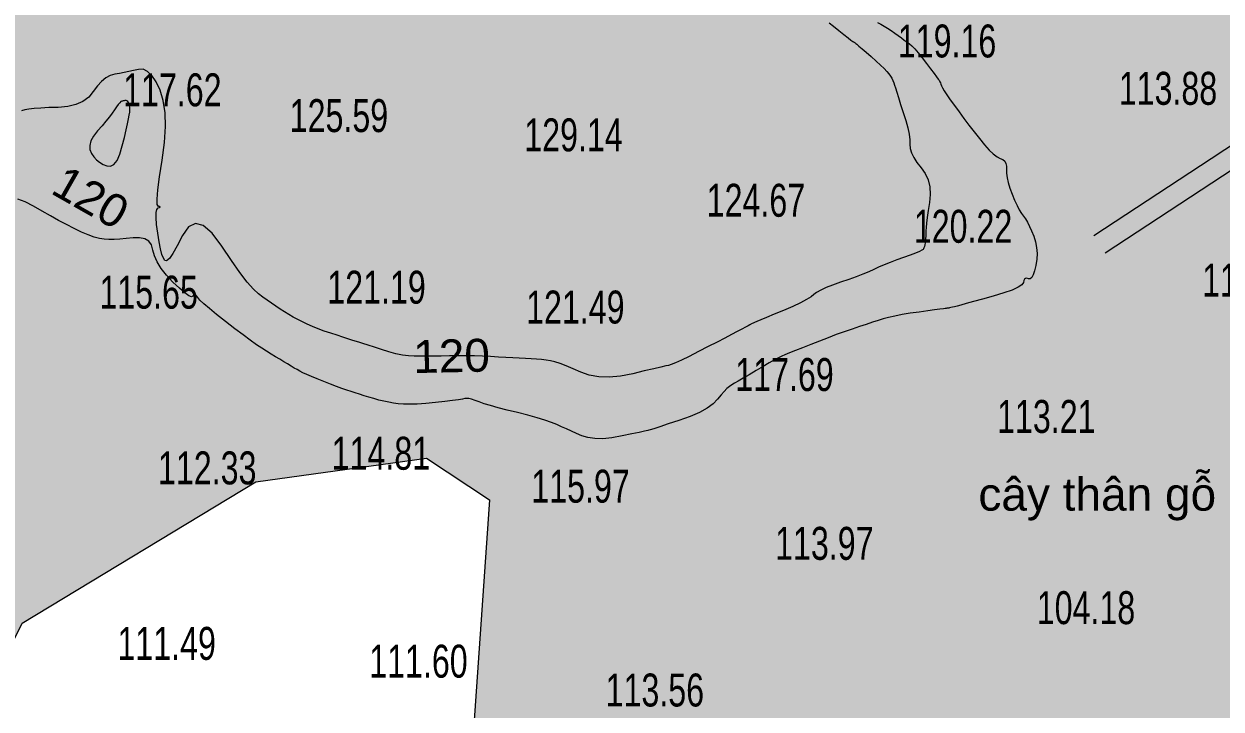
# Model space of a CAD drawing. Header units: metres. Extents: x 431006 to 434411, y 2469261 to 2473208.
# Drawn here: x 432764.3 to 432909.8, y 2470913 to 2470996.2 of the extents above; entities that cross this region are included whole.
import ezdxf
from ezdxf.enums import TextEntityAlignment as Align

# ---------------------------------------------------------------- set-up
doc = ezdxf.new("R2010")
doc.units = ezdxf.units.M
doc.header["$MEASUREMENT"] = 0
for name, color, linetype, lineweight in [('1', 8, 'Continuous', 18), ('CAO DO', 8, 'Continuous', 18), ('duong da-ks', 8, 'Continuous', 18), ('MH_DongMuc', 8, 'Continuous', 18), ('MH_DongMuc_Con', 8, 'Continuous', 18), ('ranh gioi thuc vat-ks', 8, 'RAO_T_VAT', 18), ('thuc vat-ks', 8, 'Continuous', 18)]:
    doc.layers.add(name, color=color, linetype=linetype, lineweight=lineweight)
doc.styles.add('ks_ten cong trinh', font='')
doc.styles.get("Standard").update_dxf_attribs({"font": 'arial.ttf'})
doc.styles.get('ks_ten cong trinh').set_extended_font_data('.VnArial')
doc.linetypes.add('RAO_T_VAT', pattern='A,0,[133,ltypeshp.shx,S=0.34,R=0,X=-0.17,Y=0],-2,[133,ltypeshp.shx,S=0.08,R=0,X=0,Y=0],-1.5,[133,ltypeshp.shx,S=0.08,R=0,X=0,Y=0],-1.5,[133,ltypeshp.shx,S=0.08,R=0,X=0,Y=0],-2', length=7)
pattern_1 = [(0, (14.8, 7.6), (0, 20), [0, -20]), (0, (14.76, 7.848), (0, 20), [0, -20]), (0, (14.648, 8.07), (0, 20), [0, -20]), (0, (14.47, 8.248), (0, 20), [0, -20]), (0, (14.248, 8.36), (0, 20), [0, -20]), (0, (14, 8.4), (0, 20), [0, -20]), (0, (13.752, 8.36), (0, 20), [0, -20]), (0, (13.53, 8.248), (0, 20), [0, -20]), (0, (13.352, 8.07), (0, 20), [0, -20]), (0, (13.24, 7.848), (0, 20), [0, -20]), (0, (13.2, 7.6), (0, 20), [0, -20]), (0, (13.24, 7.352), (0, 20), [0, -20]), (0, (13.352, 7.13), (0, 20), [0, -20]), (0, (13.53, 6.952), (0, 20), [0, -20]), (0, (13.752, 6.84), (0, 20), [0, -20]), (0, (14, 6.8), (0, 20), [0, -20]), (0, (14.248, 6.84), (0, 20), [0, -20]), (0, (14.47, 6.952), (0, 20), [0, -20]), (0, (14.648, 7.13), (0, 20), [0, -20]), (0, (14.76, 7.352), (0, 20), [0, -20]), (0, (6.76, 15.352), (0, 20), [0, -20]), (0, (6.648, 15.13), (0, 20), [0, -20]), (0, (6.47, 14.952), (0, 20), [0, -20]), (0, (6.248, 14.84), (0, 20), [0, -20]), (0, (6, 14.8), (0, 20), [0, -20]), (0, (5.752, 14.84), (0, 20), [0, -20]), (0, (5.53, 14.952), (0, 20), [0, -20]), (0, (5.352, 15.13), (0, 20), [0, -20]), (0, (5.24, 15.352), (0, 20), [0, -20]), (0, (5.2, 15.6), (0, 20), [0, -20]), (0, (5.24, 15.848), (0, 20), [0, -20]), (0, (5.352, 16.07), (0, 20), [0, -20]), (0, (5.53, 16.248), (0, 20), [0, -20]), (0, (5.752, 16.36), (0, 20), [0, -20]), (0, (6, 16.4), (0, 20), [0, -20]), (0, (6.248, 16.36), (0, 20), [0, -20]), (0, (6.47, 16.248), (0, 20), [0, -20]), (0, (6.648, 16.07), (0, 20), [0, -20]), (0, (6.76, 15.848), (0, 20), [0, -20]), (0, (6.8, 15.6), (0, 20), [0, -20]), (0, (14, 4), (0, 20), [1.086, -18.914]), (0, (6, 12), (0, 20), [1.086, -18.914]), (90, (14, 4), (-20, 1e-15), [2.8, -17.2]), (90, (6, 12), (-20, 1e-15), [2.8, -17.2])]

msp = doc.modelspace()

# ---------------------------------------------------------------- hatches: boundary and pattern name
at = {"layer": 'thuc vat-ks'}
h = msp.add_hatch(dxfattribs=at)
h.set_pattern_fill('217B', color=9, scale=20, style=0, pattern_type=2)
h.set_pattern_definition(pattern_1)
h.paths.add_polyline_path([(432818.91, 2470904), (432917.28, 2471016.88), (432914.25, 2471037.42), (432919.3, 2471053.28), (432920.02, 2471063.41), (432916.76, 2471073), (432905.53, 2471077.89), (432892.3, 2471069.38), (432890.31, 2471056.18), (432891, 2471022.24), (432891, 2471009.03), (432888.1, 2471005.23), (432883.57, 2471003.97), (432869.81, 2471007.95), (432862.02, 2471016.27), (432862.72, 2471037), (432874.64, 2471086.23), (432877.11, 2471109.77), (432880.98, 2471125.58), (432884.33, 2471149.91), (432875.35, 2471169.01), (432859.74, 2471184.21), (432850.76, 2471197.46), (432852.07, 2471212.72), (432857.48, 2471229.56), (432878.23, 2471242.08), (432887.74, 2471250.5), (432887.96, 2471262.37), (432874.12, 2471272.95), (432852.5, 2471276.41), (432821.16, 2471267.34), (432809.06, 2471253.74), (432806.46, 2471241.22), (432810.57, 2471229.34), (432821.16, 2471217.9), (432824.4, 2471210.13), (432825.91, 2471194.02), (432815.96, 2471179.34), (432807.96, 2471171.35), (432803.86, 2471153.43), (432800.6, 2471117.91), (432790.2, 2471085.57), (432777.09, 2471080.48), (432738.72, 2471074.9), (432722.21, 2471072.23), (432713.71, 2471073.69), (432713.47, 2471083.63), (432719.78, 2471098.23), (432732.89, 2471106.72), (432744.31, 2471112.54), (432750.86, 2471120.79), (432755.96, 2471129.28), (432756.92, 2471142.94), (432747.08, 2471162.33), (432746.26, 2471181.4), (432745.23, 2471205.15), (432750.83, 2471228.79), (432753.08, 2471239.3), (432761.54, 2471259.12), (432759.57, 2471268.78), (432751.87, 2471272.25), (432728.3, 2471274.36), (432713.19, 2471264.71), (432697.85, 2471251.1), (432684.95, 2471234.99), (432684.61, 2471225.33), (432703.64, 2471187.99), (432716.4, 2471165.15), (432718.03, 2471155.93), (432715.86, 2471149.69), (432709.89, 2471146.71), (432695.5, 2471146.71), (432666.72, 2471157.56), (432652.6, 2471162.17), (432629.25, 2471161.08), (432583.8, 2471148.61), (432546.34, 2471135.32), (432527.23, 2471119.18), (432507.78, 2471113.66), (432500.59, 2471116.7), (432499.09, 2471127.39), (432505.09, 2471132.1), (432523.51, 2471150.49), (432544.75, 2471168.11), (432568.3, 2471175.6), (432583.08, 2471180.09), (432600.86, 2471196.56), (432618.04, 2471215.29), (432622.32, 2471227.06), (432631.31, 2471251.28), (432635.38, 2471250.64), (432640.95, 2471252.57), (432645.66, 2471257.06), (432646.3, 2471265.62), (432641.38, 2471276.74), (432635.61, 2471292.22), (432637.11, 2471302.28), (432650.17, 2471312.33), (432655.96, 2471317.04), (432658.74, 2471321.74), (432657.03, 2471326.02), (432647.18, 2471327.95), (432605.2, 2471327.52), (432586.57, 2471325.59), (432575.64, 2471321.32), (432559.75, 2471301.59), (432544.12, 2471298.81), (432532.34, 2471295.6), (432522.27, 2471291.11), (432519.7, 2471282.77), (432516.28, 2471272.07), (432521.85, 2471249.61), (432528.47, 2471221.48), (432526.76, 2471213.35), (432517.98, 2471209.07), (432510.06, 2471209.07), (432503.2, 2471215.71), (432498.7, 2471234.32), (432491.77, 2471258.72), (432486.2, 2471271.2), (432478.77, 2471273.74), (432448.81, 2471276.1), (432424.65, 2471269.19), (432402.19, 2471257.21), (432401.17, 2471249.11), (432407.42, 2471241.18), (432444.08, 2471222.71), (432456.92, 2471211.74), (432461.14, 2471200.65), (432461.81, 2471192.53), (432455.95, 2471184.28), (432452.75, 2471180.29), (432458.72, 2471162.98), (432456.59, 2471144.88), (432451.47, 2471131.47), (432449.98, 2471122.74), (432464.47, 2471102.43), (432486.64, 2471083.91), (432530.54, 2471047.44), (432573.56, 2471012.59), (432601.19, 2470998.97), (432636.77, 2470983.07), (432649.37, 2470964.02), (432658.94, 2470930.35), (432677.74, 2470882.5), (432685.86, 2470865.14), (432690.96, 2470855.52), (432694.74, 2470851.18), (432703.43, 2470851.93), (432722.69, 2470868.91), (432743.28, 2470881.74), (432764.13, 2470923.4), (432792.49, 2470940.54), (432813.25, 2470943.45), (432820.88, 2470938.36), (432818.59, 2470905.23)])
h = msp.add_hatch(dxfattribs=at)
h.set_pattern_fill('217B', color=8, scale=20, style=0, pattern_type=2)
h.set_pattern_definition(pattern_1)
h.paths.add_polyline_path([(433010.58, 2470968.47), (432999.97, 2470981.61), (432999.97, 2470988.06), (433010.58, 2470989.21), (433027.19, 2470985.76), (433039.42, 2470980.23), (433052.98, 2470975.42), (433065.61, 2470974.96), (433075.26, 2470980.01), (433085.13, 2470987.35), (433086.51, 2470997.44), (433073.65, 2471008.22), (433050.92, 2471020.15), (433028.18, 2471018.78), (433000.85, 2471014.42), (432985, 2471004.1), (432976.51, 2470990.1), (432972.14, 2470987.12), (432956.53, 2470986.2), (432936.09, 2470994.23), (432918.38, 2471009.44), (432914.25, 2471037.42), (432919.3, 2471053.28), (432920.02, 2471063.41), (432916.76, 2471073), (432905.53, 2471077.89), (432892.3, 2471069.38), (432890.31, 2471056.18), (432891, 2471022.24), (432891, 2471009.03), (432888.1, 2471005.23), (432883.57, 2471003.97), (432869.81, 2471007.95), (432862.02, 2471016.27), (432862.72, 2471037), (432874.64, 2471086.23), (432877.11, 2471109.77), (432880.98, 2471125.58), (432884.33, 2471149.91), (432875.35, 2471169.01), (432859.74, 2471184.21), (432855.13, 2471191.02), (432828.74, 2471158.78), (432752.36, 2471057.55), (432656.19, 2470940.03), (432658.94, 2470930.35), (432677.74, 2470882.5), (432685.86, 2470865.14), (432690.96, 2470855.52), (432694.74, 2470851.18), (432703.43, 2470851.93), (432722.69, 2470868.91), (432743.28, 2470881.74), (432764.13, 2470923.4), (432792.49, 2470940.54), (432813.25, 2470943.45), (432820.88, 2470938.36), (432818.59, 2470905.23), (432825.46, 2470878.49), (432832.33, 2470845.32), (432826.99, 2470819.42), (432824.64, 2470806.48), (432827.83, 2470799.34), (432835.16, 2470794.65), (432838.36, 2470788.83), (432840.71, 2470777.19), (432838.29, 2470754.71), (432839.18, 2470743.01), (432860.39, 2470732.93), (432892.77, 2470720.86), (432905.4, 2470703.6), (432918.69, 2470693.41), (432934.82, 2470688.44), (432952.14, 2470691.75), (432974.44, 2470697.44), (432981.56, 2470705.26), (432991.32, 2470730.73), (432991.56, 2470746.13), (432984.21, 2470760.35), (432970.45, 2470774.57), (432960, 2470792.97), (432946.7, 2470817.54), (432936.04, 2470830.62), (432914.66, 2470842.42), (432908.37, 2470849.3), (432903.28, 2470866.64), (432907.17, 2470886.08), (432917.65, 2470895.65), (432931.72, 2470901.03), (432946.69, 2470903.72), (432959.86, 2470898.04), (432971.24, 2470889.97), (433002.13, 2470849.46), (433026.92, 2470834.13), (433046.29, 2470819.74), (433061.46, 2470821.85), (433093.89, 2470831.24), (433112.1, 2470834.37), (433135.32, 2470811.86), (433163.92, 2470789.08), (433184.54, 2470771.4), (433205.78, 2470756.22), (433213.49, 2470753.51), (433220.99, 2470753.93), (433225.36, 2470760.58), (433224.11, 2470769.32), (433212.03, 2470786.8), (433198.91, 2470811.01), (433201.2, 2470822.66), (433209.32, 2470846.79), (433217.29, 2470855.42), (433236.25, 2470857.3), (433250.83, 2470860.21), (433265.61, 2470868.53), (433278.11, 2470889.12), (433281.27, 2470898.81), (433287.31, 2470909.63), (433298.14, 2470918.37), (433302.52, 2470926.48), (433302.52, 2470935.01), (433296.89, 2470944.58), (433289.81, 2470953.52), (433289.33, 2470960.87), (433295.57, 2470969.41), (433302.96, 2470977.78), (433303.95, 2470985.65), (433293.76, 2470986.14), (433267, 2470976.98), (433241.9, 2470976.98), (433213.56, 2470973.74), (433196.14, 2470971.67), (433177.54, 2470963.71), (433158.06, 2470948.38), (433146.84, 2470937.17), (433131.78, 2470928.03), (433117.9, 2470924.49), (433121.59, 2470926.22), (433119.27, 2470933.18), (433122.5, 2470938.85), (433134.36, 2470951.73), (433154.76, 2470965.86), (433178.08, 2470981.32), (433203.26, 2470985.53), (433255.29, 2470986.89), (433270.59, 2470989.67), (433294.47, 2470996.15), (433309.3, 2470999.62), (433320.89, 2470998), (433371.16, 2470972.91), (433406.11, 2470956.45), (433423.16, 2470948.24), (433434.66, 2470946.4), (433445.55, 2470944.96), (433457.66, 2470946.81), (433463.01, 2470950.91), (433467.73, 2470959.73), (433468.14, 2470975.53), (433459.51, 2470984.76), (433444.52, 2470986.61), (433437.33, 2470989.48), (433429.53, 2470996.04), (433426.82, 2471008.18), (433430.05, 2471018.78), (433430.52, 2471031), (433424.52, 2471042.75), (433406.75, 2471052.43), (433387.11, 2471065.43), (433374.65, 2471064.05), (433358.5, 2471065.66), (433350.2, 2471073.73), (433338.43, 2471075.11), (433322.97, 2471067.5), (433313.74, 2471057.36), (433305.66, 2471043.08), (433298.47, 2471022.26), (433289.24, 2471013.04), (433285.08, 2471011.43), (433274.47, 2471012.58), (433269.39, 2471019.49), (433264.09, 2471028.94), (433259.46, 2471055.49), (433255.31, 2471073.7), (433245.38, 2471076.92), (433224.62, 2471072.32), (433193.85, 2471059.37), (433177.24, 2471045.32), (433152.74, 2471013.23), (433125.75, 2470985.8), (433113.71, 2470971.01), (433090.64, 2470961.79), (433059.95, 2470952.57), (433041.27, 2470951.42), (433023.5, 2470955.11)])

# ---------------------------------------------------------------- linework, layer by layer
at = {"layer": 'duong da-ks', "color": 8, "lineweight": 0}
for points in [[(432894.32, 2470970.46), (432908.55, 2470979.81), (432921.47, 2470988.34), (432939.82, 2470986.86), (432963.55, 2470982.08), (432970.99, 2470980.97), (432979.61, 2470975.9)], [(432895.7, 2470968.37), (432909.93, 2470977.72), (432922.13, 2470985.78), (432939.48, 2470984.38), (432963.12, 2470979.61), (432970.14, 2470978.57), (432979.57, 2470973.02)]]:
    msp.add_lwpolyline(points, dxfattribs=at)
at = {"layer": 'MH_DongMuc', "color": 8, "lineweight": 0, "elevation": 120}
msp.add_lwpolyline([(432862.17, 2470996.29), (432862.7, 2470995.87), (432863.34, 2470995.36), (432863.96, 2470994.87), (432864.46, 2470994.48), (432864.81, 2470994.2), (432865.03, 2470994.03), (432865.12, 2470993.97), (432865.15, 2470993.95), (432865.19, 2470993.93), (432865.24, 2470993.89), (432865.3, 2470993.85), (432865.38, 2470993.8), (432865.52, 2470993.69), (432865.78, 2470993.47), (432866.15, 2470993.15), (432866.64, 2470992.72), (432867.25, 2470992.19), (432867.87, 2470991.64), (432868.39, 2470991.16), (432868.83, 2470990.74), (432869.17, 2470990.38), (432869.41, 2470990.09), (432869.6, 2470989.83), (432869.76, 2470989.56), (432869.9, 2470989.29), (432870.01, 2470989.02), (432870.1, 2470988.74), (432870.21, 2470988.39), (432870.36, 2470987.87), (432870.58, 2470987.21), (432870.84, 2470986.39), (432871.16, 2470985.41), (432871.47, 2470984.42), (432871.7, 2470983.53), (432871.86, 2470982.76), (432871.95, 2470982.1), (432871.97, 2470981.55), (432872.01, 2470981.04), (432872.16, 2470980.5), (432872.44, 2470979.93), (432872.83, 2470979.32), (432873.34, 2470978.69), (432873.83, 2470978), (432874.18, 2470977.23), (432874.38, 2470976.38), (432874.43, 2470975.46), (432874.34, 2470974.46), (432874.19, 2470973.5), (432874.07, 2470972.67), (432873.99, 2470971.98), (432873.94, 2470971.44), (432873.92, 2470971.04), (432873.91, 2470970.72), (432873.9, 2470970.41), (432873.88, 2470970.12), (432873.85, 2470969.84), (432873.82, 2470969.59), (432873.77, 2470969.35), (432873.73, 2470969.15), (432873.68, 2470968.99), (432873.63, 2470968.86), (432873.57, 2470968.77), (432873.43, 2470968.67), (432873.12, 2470968.53), (432872.65, 2470968.34), (432872.01, 2470968.1), (432871.21, 2470967.81), (432870.36, 2470967.5), (432869.57, 2470967.2), (432868.84, 2470966.91), (432868.17, 2470966.63), (432867.57, 2470966.35), (432866.96, 2470966.07), (432866.25, 2470965.77), (432865.44, 2470965.46), (432864.54, 2470965.14), (432863.54, 2470964.8), (432862.58, 2470964.46), (432861.78, 2470964.14), (432861.13, 2470963.84), (432860.64, 2470963.56), (432860.31, 2470963.29), (432859.96, 2470963.01), (432859.41, 2470962.68), (432858.67, 2470962.29), (432857.73, 2470961.86), (432856.6, 2470961.37), (432855.47, 2470960.9), (432854.56, 2470960.52), (432853.86, 2470960.23), (432853.37, 2470960.02), (432853.1, 2470959.9), (432852.94, 2470959.84), (432852.82, 2470959.78), (432852.72, 2470959.73), (432852.65, 2470959.7), (432852.61, 2470959.68), (432852.53, 2470959.63), (432852.32, 2470959.52), (432851.99, 2470959.35), (432851.55, 2470959.11), (432850.98, 2470958.81), (432850.29, 2470958.45), (432849.48, 2470958.02), (432848.54, 2470957.53), (432847.47, 2470956.98), (432846.28, 2470956.37), (432845.14, 2470955.79), (432844.2, 2470955.33), (432843.47, 2470955), (432842.96, 2470954.79), (432842.65, 2470954.69), (432842.31, 2470954.63), (432841.71, 2470954.5), (432840.84, 2470954.3), (432839.7, 2470954.03), (432838.29, 2470953.69), (432836.8, 2470953.4), (432835.42, 2470953.27), (432834.16, 2470953.31), (432833.02, 2470953.52), (432831.99, 2470953.89), (432831.06, 2470954.3), (432830.22, 2470954.65), (432829.49, 2470954.92), (432828.85, 2470955.12), (432828.3, 2470955.25), (432827.78, 2470955.34), (432827.21, 2470955.41), (432826.6, 2470955.47), (432825.95, 2470955.51), (432825.25, 2470955.54), (432824.5, 2470955.57), (432823.71, 2470955.6), (432822.86, 2470955.65), (432821.97, 2470955.7), (432821.03, 2470955.76), (432820.06, 2470955.82), (432819.07, 2470955.86), (432818.07, 2470955.87), (432817.05, 2470955.87), (432816.03, 2470955.85), (432815.03, 2470955.82), (432814.1, 2470955.81), (432813.25, 2470955.8), (432812.47, 2470955.8), (432811.76, 2470955.81), (432811.06, 2470955.86), (432810.32, 2470955.96), (432809.52, 2470956.12), (432808.68, 2470956.34), (432807.78, 2470956.62), (432806.92, 2470956.9), (432806.16, 2470957.15), (432805.52, 2470957.36), (432805, 2470957.53), (432804.58, 2470957.66), (432804.18, 2470957.78), (432803.68, 2470957.94), (432803.09, 2470958.13), (432802.4, 2470958.35), (432801.62, 2470958.6), (432800.82, 2470958.87), (432800.08, 2470959.14), (432799.39, 2470959.42), (432798.75, 2470959.7), (432798.16, 2470959.98), (432797.61, 2470960.27), (432797.06, 2470960.57), (432796.52, 2470960.88), (432795.98, 2470961.2), (432795.45, 2470961.53), (432794.93, 2470961.88), (432794.4, 2470962.24), (432793.87, 2470962.61), (432793.34, 2470963), (432792.82, 2470963.4), (432792.21, 2470963.97), (432791.47, 2470964.82), (432790.58, 2470965.98), (432789.56, 2470967.44), (432788.38, 2470969.19), (432787.2, 2470970.76), (432786.12, 2470971.67), (432785.16, 2470971.93), (432784.32, 2470971.52), (432783.58, 2470970.46), (432782.96, 2470969.22), (432782.43, 2470968.3), (432782, 2470967.69), (432781.67, 2470967.4), (432781.45, 2470967.42), (432781.27, 2470967.7), (432781.09, 2470968.17), (432780.92, 2470968.84), (432780.75, 2470969.7), (432780.58, 2470970.76), (432780.45, 2470971.81), (432780.39, 2470972.64), (432780.4, 2470973.25), (432780.49, 2470973.64), (432780.64, 2470973.82), (432780.79, 2470973.87), (432780.87, 2470973.92), (432780.87, 2470973.95), (432780.8, 2470973.98), (432780.66, 2470973.99), (432780.53, 2470974.22), (432780.51, 2470974.9), (432780.6, 2470976.03), (432780.81, 2470977.61), (432781.12, 2470979.63), (432781.4, 2470981.77), (432781.52, 2470983.69), (432781.47, 2470985.38), (432781.25, 2470986.86), (432780.87, 2470988.12), (432780.39, 2470989.14), (432779.88, 2470989.9), (432779.35, 2470990.4), (432778.8, 2470990.65), (432778.23, 2470990.64), (432777.65, 2470990.51), (432777.07, 2470990.39), (432776.5, 2470990.27), (432775.93, 2470990.16), (432775.37, 2470990.06), (432774.82, 2470989.9), (432774.28, 2470989.6), (432773.76, 2470989.18), (432773.25, 2470988.63), (432772.76, 2470987.95), (432772.2, 2470987.27), (432771.5, 2470986.74), (432770.65, 2470986.36), (432769.65, 2470986.12), (432768.5, 2470986.03), (432767.36, 2470986), (432766.39, 2470985.95), (432765.57, 2470985.89), (432764.92, 2470985.81), (432764.43, 2470985.72), (432764.04, 2470985.61)], dxfattribs=at)
at = {"layer": 'MH_DongMuc_Con', "color": 8, "lineweight": 0, "elevation": 118}
for points in [[(432868.02, 2470996.35), (432868.42, 2470996.13), (432868.83, 2470995.89), (432869.25, 2470995.63), (432869.68, 2470995.35), (432870.12, 2470995.05), (432870.55, 2470994.74), (432870.94, 2470994.46), (432871.29, 2470994.2), (432871.62, 2470993.96), (432871.9, 2470993.75), (432872.2, 2470993.49), (432872.56, 2470993.12), (432872.98, 2470992.65), (432873.45, 2470992.06), (432873.98, 2470991.37), (432874.49, 2470990.69), (432874.9, 2470990.15), (432875.2, 2470989.74), (432875.41, 2470989.46), (432875.51, 2470989.32), (432875.56, 2470989.23), (432875.61, 2470989.12), (432875.67, 2470988.99), (432875.73, 2470988.83), (432875.8, 2470988.65), (432875.91, 2470988.4), (432876.13, 2470988.04), (432876.44, 2470987.56), (432876.85, 2470986.96), (432877.37, 2470986.25), (432877.94, 2470985.47), (432878.53, 2470984.69), (432879.14, 2470983.88), (432879.76, 2470983.06), (432880.41, 2470982.23), (432881.03, 2470981.47), (432881.6, 2470980.85), (432882.1, 2470980.37), (432882.55, 2470980.03), (432882.93, 2470979.84), (432883.25, 2470979.69), (432883.49, 2470979.48), (432883.64, 2470979.21), (432883.72, 2470978.87), (432883.72, 2470978.48), (432883.71, 2470978.02), (432883.78, 2470977.49), (432883.91, 2470976.89), (432884.12, 2470976.22), (432884.39, 2470975.48), (432884.69, 2470974.76), (432884.98, 2470974.12), (432885.26, 2470973.59), (432885.52, 2470973.15), (432885.77, 2470972.81), (432886.02, 2470972.48), (432886.26, 2470972.07), (432886.51, 2470971.58), (432886.76, 2470971.02), (432887.01, 2470970.38), (432887.22, 2470969.7), (432887.36, 2470969), (432887.41, 2470968.29), (432887.38, 2470967.58), (432887.27, 2470966.84), (432887.12, 2470966.19), (432886.96, 2470965.7), (432886.78, 2470965.37), (432886.59, 2470965.21), (432886.38, 2470965.22), (432886.19, 2470965.27), (432886.03, 2470965.25), (432885.91, 2470965.17), (432885.81, 2470965), (432885.75, 2470964.77), (432885.57, 2470964.49), (432885.12, 2470964.18), (432884.39, 2470963.85), (432883.38, 2470963.49), (432882.1, 2470963.11), (432880.78, 2470962.74), (432879.69, 2470962.44), (432878.81, 2470962.2), (432878.14, 2470962.02), (432877.69, 2470961.9), (432877.38, 2470961.82), (432877.13, 2470961.75), (432876.93, 2470961.71), (432876.78, 2470961.67), (432876.7, 2470961.66), (432876.63, 2470961.65), (432876.55, 2470961.64), (432876.46, 2470961.63), (432876.36, 2470961.62), (432876.25, 2470961.61), (432876.03, 2470961.58), (432875.6, 2470961.52), (432874.97, 2470961.44), (432874.13, 2470961.33), (432873.09, 2470961.18), (432872, 2470961.02), (432871.02, 2470960.86), (432870.14, 2470960.69), (432869.38, 2470960.52), (432868.73, 2470960.34), (432868.1, 2470960.15), (432867.41, 2470959.93), (432866.65, 2470959.68), (432865.83, 2470959.41), (432864.94, 2470959.11), (432864, 2470958.78), (432863.03, 2470958.43), (432862.03, 2470958.06), (432860.99, 2470957.66), (432859.92, 2470957.25), (432858.91, 2470956.85), (432858.05, 2470956.5), (432857.34, 2470956.22), (432856.79, 2470955.99), (432856.39, 2470955.82), (432856.01, 2470955.63), (432855.5, 2470955.36), (432854.88, 2470955.01), (432854.14, 2470954.58), (432853.29, 2470954.07), (432852.43, 2470953.56), (432851.71, 2470953.13), (432851.12, 2470952.78), (432850.66, 2470952.52), (432850.34, 2470952.33), (432850.06, 2470952.15), (432849.74, 2470951.89), (432849.4, 2470951.54), (432849.02, 2470951.11), (432848.6, 2470950.59), (432848.07, 2470950.04), (432847.34, 2470949.51), (432846.4, 2470948.99), (432845.26, 2470948.49), (432843.91, 2470948.01), (432842.61, 2470947.59), (432841.6, 2470947.25), (432840.87, 2470947.01), (432840.43, 2470946.87), (432840.27, 2470946.82), (432840.13, 2470946.79), (432839.73, 2470946.71), (432839.08, 2470946.57), (432838.17, 2470946.37), (432837, 2470946.13), (432835.77, 2470945.91), (432834.66, 2470945.8), (432833.69, 2470945.81), (432832.84, 2470945.93), (432832.12, 2470946.15), (432831.47, 2470946.44), (432830.84, 2470946.71), (432830.23, 2470946.98), (432829.64, 2470947.25), (432829.06, 2470947.52), (432828.42, 2470947.78), (432827.63, 2470948.06), (432826.67, 2470948.35), (432825.57, 2470948.65), (432824.3, 2470948.96), (432823.04, 2470949.26), (432821.94, 2470949.54), (432821.01, 2470949.81), (432820.24, 2470950.05), (432819.63, 2470950.27), (432819.14, 2470950.45), (432818.72, 2470950.58), (432818.37, 2470950.66), (432818.09, 2470950.69), (432817.88, 2470950.66), (432817.6, 2470950.61), (432817.11, 2470950.53), (432816.4, 2470950.44), (432815.48, 2470950.33), (432814.34, 2470950.2), (432813.16, 2470950.08), (432812.12, 2470950.01), (432811.22, 2470949.98), (432810.45, 2470949.98), (432809.81, 2470950.03), (432809.24, 2470950.11), (432808.66, 2470950.22), (432808.07, 2470950.34), (432807.46, 2470950.49), (432806.84, 2470950.66), (432806.23, 2470950.84), (432805.65, 2470951.02), (432805.1, 2470951.19), (432804.57, 2470951.36), (432804.07, 2470951.52), (432803.55, 2470951.7), (432802.96, 2470951.91), (432802.29, 2470952.15), (432801.56, 2470952.43), (432800.75, 2470952.74), (432799.96, 2470953.05), (432799.28, 2470953.33), (432798.7, 2470953.58), (432798.23, 2470953.8), (432797.87, 2470953.99), (432797.54, 2470954.18), (432797.18, 2470954.38), (432796.79, 2470954.61), (432796.36, 2470954.87), (432795.89, 2470955.14), (432795.4, 2470955.44), (432794.89, 2470955.75), (432794.36, 2470956.08), (432793.81, 2470956.42), (432793.24, 2470956.78), (432792.6, 2470957.21), (432791.83, 2470957.75), (432790.95, 2470958.39), (432789.94, 2470959.15), (432788.82, 2470960.02), (432787.73, 2470960.88), (432786.86, 2470961.6), (432786.18, 2470962.18), (432785.72, 2470962.63), (432785.46, 2470962.94), (432785.31, 2470963.14), (432785.17, 2470963.26), (432785.05, 2470963.29), (432784.94, 2470963.24), (432784.85, 2470963.1), (432784.68, 2470963.03), (432784.36, 2470963.16), (432783.88, 2470963.51), (432783.24, 2470964.06), (432782.44, 2470964.82), (432781.64, 2470965.67), (432781, 2470966.48), (432780.51, 2470967.26), (432780.18, 2470968), (432780, 2470968.71), (432779.82, 2470969.32), (432779.5, 2470969.77), (432779.02, 2470970.07), (432778.38, 2470970.2), (432777.6, 2470970.18), (432776.77, 2470970.09), (432776, 2470970.03), (432775.3, 2470970), (432774.66, 2470970), (432774.08, 2470970.03), (432773.5, 2470970.11), (432772.85, 2470970.28), (432772.12, 2470970.54), (432771.31, 2470970.88), (432770.43, 2470971.31), (432769.5, 2470971.79), (432768.54, 2470972.31), (432767.55, 2470972.85), (432766.53, 2470973.43), (432765.49, 2470974.03), (432764.48, 2470974.55), (432763.57, 2470974.88)], [(432776.11, 2470986.73), (432775.97, 2470986.6), (432775.79, 2470986.39), (432775.59, 2470986.11), (432775.35, 2470985.75), (432775.06, 2470985.33), (432774.71, 2470984.87), (432774.3, 2470984.35), (432773.82, 2470983.78), (432773.28, 2470983.16), (432772.79, 2470982.54), (432772.47, 2470981.96), (432772.33, 2470981.41), (432772.35, 2470980.91), (432772.53, 2470980.44), (432772.83, 2470980.03), (432773.16, 2470979.66), (432773.53, 2470979.36), (432773.94, 2470979.11), (432774.4, 2470978.92), (432774.85, 2470978.88), (432775.26, 2470979.1), (432775.64, 2470979.59), (432775.98, 2470980.33), (432776.28, 2470981.34), (432776.54, 2470982.39), (432776.75, 2470983.3), (432776.92, 2470984.05), (432777.05, 2470984.65), (432777.13, 2470985.09), (432777.18, 2470985.44), (432777.2, 2470985.75), (432777.19, 2470986.03), (432777.16, 2470986.27), (432777.1, 2470986.47), (432777.02, 2470986.63), (432776.94, 2470986.76), (432776.85, 2470986.84), (432776.76, 2470986.88), (432776.67, 2470986.88), (432776.58, 2470986.85), (432776.49, 2470986.83), (432776.39, 2470986.82), (432776.3, 2470986.8), (432776.21, 2470986.78), (432776.11, 2470986.73)]]:
    msp.add_lwpolyline(points, dxfattribs=at)
at = {"layer": 'ranh gioi thuc vat-ks', "color": 9, "lineweight": 0, "ltscale": 3}
msp.add_lwpolyline([(432530.54, 2471047.44), (432573.56, 2471012.59), (432601.19, 2470998.97), (432636.77, 2470983.07), (432649.37, 2470964.02), (432658.94, 2470930.35), (432677.74, 2470882.5), (432685.86, 2470865.14), (432690.96, 2470855.52), (432694.74, 2470851.18), (432703.43, 2470851.93), (432722.69, 2470868.91), (432743.28, 2470881.74), (432764.13, 2470923.4), (432792.49, 2470940.54), (432813.25, 2470943.45), (432820.88, 2470938.36), (432818.59, 2470905.23), (432818.91, 2470904)], dxfattribs=at)
at = {"layer": 'ranh gioi thuc vat-ks', "color": 8, "lineweight": 0, "ltscale": 3}
msp.add_lwpolyline([(432656.19, 2470940.03), (432658.94, 2470930.35), (432677.74, 2470882.5), (432685.86, 2470865.14), (432690.96, 2470855.52), (432694.74, 2470851.18), (432703.43, 2470851.93), (432722.69, 2470868.91), (432743.28, 2470881.74), (432764.13, 2470923.4), (432792.49, 2470940.54), (432813.25, 2470943.45), (432820.88, 2470938.36), (432818.59, 2470905.23), (432825.46, 2470878.49), (432832.33, 2470845.32), (432826.99, 2470819.42), (432824.64, 2470806.48), (432827.83, 2470799.34)], dxfattribs=at)

# ---------------------------------------------------------------- texts
at = {"layer": '1', "color": 8, "linetype": 'Continuous', "style": 'ks_ten cong trinh'}
msp.add_text('c©y th©n gç', height=4, dxfattribs=at).set_placement((432894.73, 2470937.06), align=Align.CENTER)
at = {"layer": 'CAO DO', "color": 8, "lineweight": 0, "width": 0.7}
for s, p in [('119.16', (432870.5, 2470992.09, 119.16)), ('117.62', (432776.38, 2470986.16, 117.62)), ('113.88', (432897.34, 2470986.34, 113.88)), ('125.59', (432796.62, 2470983.03, 125.59)), ('129.14', (432825.12, 2470980.69, 129.14)), ('124.67', (432847.28, 2470972.75, 124.67)), ('120.22', (432872.44, 2470969.59, 120.22)), ('121.19', (432801.19, 2470962.19, 121.19)), ('113.96', (432907.47, 2470963.06, 113.96)), ('115.65', (432773.5, 2470961.59, 115.65)), ('121.49', (432825.34, 2470959.78, 121.49)), ('117.69', (432850.75, 2470951.59, 117.69)), ('113.21', (432882.56, 2470946.5, 113.21)), ('114.81', (432801.72, 2470942.03, 114.81)), ('112.33', (432780.62, 2470940.25, 112.33)), ('115.97', (432825.97, 2470938.03, 115.97)), ('113.97', (432855.59, 2470931.09, 113.97)), ('104.18', (432887.38, 2470923.28, 104.18)), ('111.49', (432775.69, 2470918.94, 111.49)), ('111.60', (432806.28, 2470916.78, 111.6)), ('113.56', (432835, 2470913.28, 113.56))]:
    msp.add_text(s, height=4, dxfattribs=at).set_placement(p)
at = {"layer": 'CAO DO', "color": 9, "lineweight": 0, "width": 0.7}
for s, p in [('119.16', (432870.5, 2470992.09, 119.16)), ('117.62', (432776.38, 2470986.16, 117.62)), ('113.88', (432897.34, 2470986.34, 113.88)), ('125.59', (432796.62, 2470983.03, 125.59)), ('129.14', (432825.12, 2470980.69, 129.14)), ('124.67', (432847.28, 2470972.75, 124.67)), ('120.22', (432872.44, 2470969.59, 120.22)), ('121.19', (432801.19, 2470962.19, 121.19)), ('115.65', (432773.5, 2470961.59, 115.65)), ('121.49', (432825.34, 2470959.78, 121.49)), ('117.69', (432850.75, 2470951.59, 117.69)), ('113.21', (432882.56, 2470946.5, 113.21)), ('114.81', (432801.72, 2470942.03, 114.81)), ('112.33', (432780.62, 2470940.25, 112.33)), ('115.97', (432825.97, 2470938.03, 115.97)), ('111.49', (432775.69, 2470918.94, 111.49)), ('111.60', (432806.28, 2470916.78, 111.6))]:
    msp.add_text(s, height=4, dxfattribs=at).set_placement(p)
at = {"layer": 'MH_DongMuc', "color": 8, "lineweight": 0}
for rotation, p in [(330.3556, (432772.46, 2470975.11, 120)), (1.2175, (432816.28, 2470955.86, 120))]:
    msp.add_text('120', height=4, rotation=rotation, dxfattribs=at).set_placement(p, align=Align.MIDDLE)
at = {"layer": 'MH_DongMuc', "color": 9, "lineweight": 0}
for rotation, p in [(330.3556, (432772.46, 2470975.11, 120)), (1.2175, (432816.28, 2470955.86, 120))]:
    msp.add_text('120', height=4, rotation=rotation, dxfattribs=at).set_placement(p, align=Align.MIDDLE)

doc.saveas('drawing.dxf')
